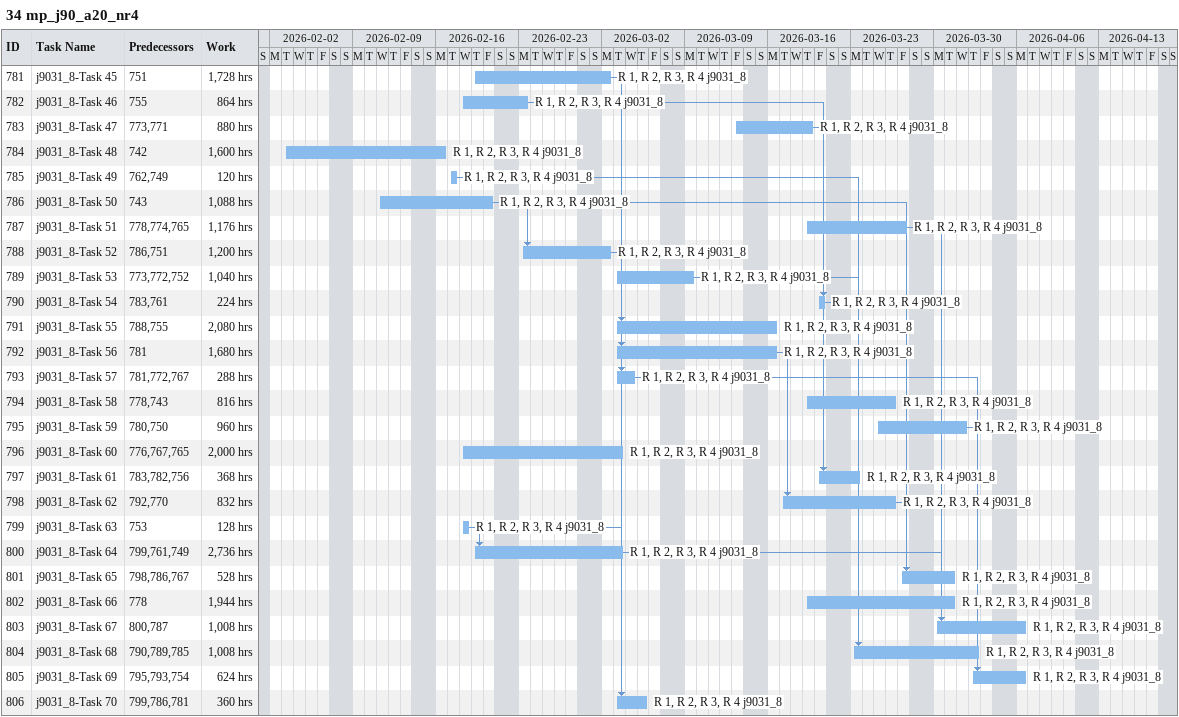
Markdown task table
34 mp_j90_a20_nr4

| ID | Task | Start | Finish | Predecessors | Resources | Work (h) |
|---|---|---|---|---|---|---|
| 781 | j9031_8-Task 45 | 2026-02-19 | 2026-03-02 | 751 | R 1, R 2, R 3, R 4 j9031_8 | 1728 |
| 782 | j9031_8-Task 46 | 2026-02-18 | 2026-02-23 | 755 | R 1, R 2, R 3, R 4 j9031_8 | 864 |
| 783 | j9031_8-Task 47 | 2026-03-13 | 2026-03-19 | 773, 771 | R 1, R 2, R 3, R 4 j9031_8 | 880 |
| 784 | j9031_8-Task 48 | 2026-02-03 | 2026-02-16 | 742 | R 1, R 2, R 3, R 4 j9031_8 | 1600 |
| 785 | j9031_8-Task 49 | 2026-02-17 | 2026-02-17 | 762, 749 | R 1, R 2, R 3, R 4 j9031_8 | 120 |
| 786 | j9031_8-Task 50 | 2026-02-11 | 2026-02-20 | 743 | R 1, R 2, R 3, R 4 j9031_8 | 1088 |
| 787 | j9031_8-Task 51 | 2026-03-19 | 2026-03-27 | 778, 774, 765 | R 1, R 2, R 3, R 4 j9031_8 | 1176 |
| 788 | j9031_8-Task 52 | 2026-02-23 | 2026-03-02 | 786, 751 | R 1, R 2, R 3, R 4 j9031_8 | 1200 |
| 789 | j9031_8-Task 53 | 2026-03-03 | 2026-03-09 | 773, 772, 752 | R 1, R 2, R 3, R 4 j9031_8 | 1040 |
| 790 | j9031_8-Task 54 | 2026-03-20 | 2026-03-20 | 783, 761 | R 1, R 2, R 3, R 4 j9031_8 | 224 |
| 791 | j9031_8-Task 55 | 2026-03-03 | 2026-03-16 | 788, 755 | R 1, R 2, R 3, R 4 j9031_8 | 2080 |
| 792 | j9031_8-Task 56 | 2026-03-03 | 2026-03-16 | 781 | R 1, R 2, R 3, R 4 j9031_8 | 1680 |
| 793 | j9031_8-Task 57 | 2026-03-03 | 2026-03-04 | 781, 772, 767 | R 1, R 2, R 3, R 4 j9031_8 | 288 |
| 794 | j9031_8-Task 58 | 2026-03-19 | 2026-03-26 | 778, 743 | R 1, R 2, R 3, R 4 j9031_8 | 816 |
| 795 | j9031_8-Task 59 | 2026-03-25 | 2026-04-01 | 780, 750 | R 1, R 2, R 3, R 4 j9031_8 | 960 |
| 796 | j9031_8-Task 60 | 2026-02-18 | 2026-03-03 | 776, 767, 765 | R 1, R 2, R 3, R 4 j9031_8 | 2000 |
| 797 | j9031_8-Task 61 | 2026-03-20 | 2026-03-23 | 783, 782, 756 | R 1, R 2, R 3, R 4 j9031_8 | 368 |
| 798 | j9031_8-Task 62 | 2026-03-17 | 2026-03-26 | 792, 770 | R 1, R 2, R 3, R 4 j9031_8 | 832 |
| 799 | j9031_8-Task 63 | 2026-02-18 | 2026-02-18 | 753 | R 1, R 2, R 3, R 4 j9031_8 | 128 |
| 800 | j9031_8-Task 64 | 2026-02-19 | 2026-03-03 | 799, 761, 749 | R 1, R 2, R 3, R 4 j9031_8 | 2736 |
| 801 | j9031_8-Task 65 | 2026-03-27 | 2026-03-31 | 798, 786, 767 | R 1, R 2, R 3, R 4 j9031_8 | 528 |
| 802 | j9031_8-Task 66 | 2026-03-19 | 2026-03-31 | 778 | R 1, R 2, R 3, R 4 j9031_8 | 1944 |
| 803 | j9031_8-Task 67 | 2026-03-30 | 2026-04-06 | 800, 787 | R 1, R 2, R 3, R 4 j9031_8 | 1008 |
| 804 | j9031_8-Task 68 | 2026-03-23 | 2026-04-02 | 790, 789, 785 | R 1, R 2, R 3, R 4 j9031_8 | 1008 |
| 805 | j9031_8-Task 69 | 2026-04-02 | 2026-04-06 | 795, 793, 754 | R 1, R 2, R 3, R 4 j9031_8 | 624 |
| 806 | j9031_8-Task 70 | 2026-03-03 | 2026-03-05 | 799, 786, 781 | R 1, R 2, R 3, R 4 j9031_8 | 360 |
